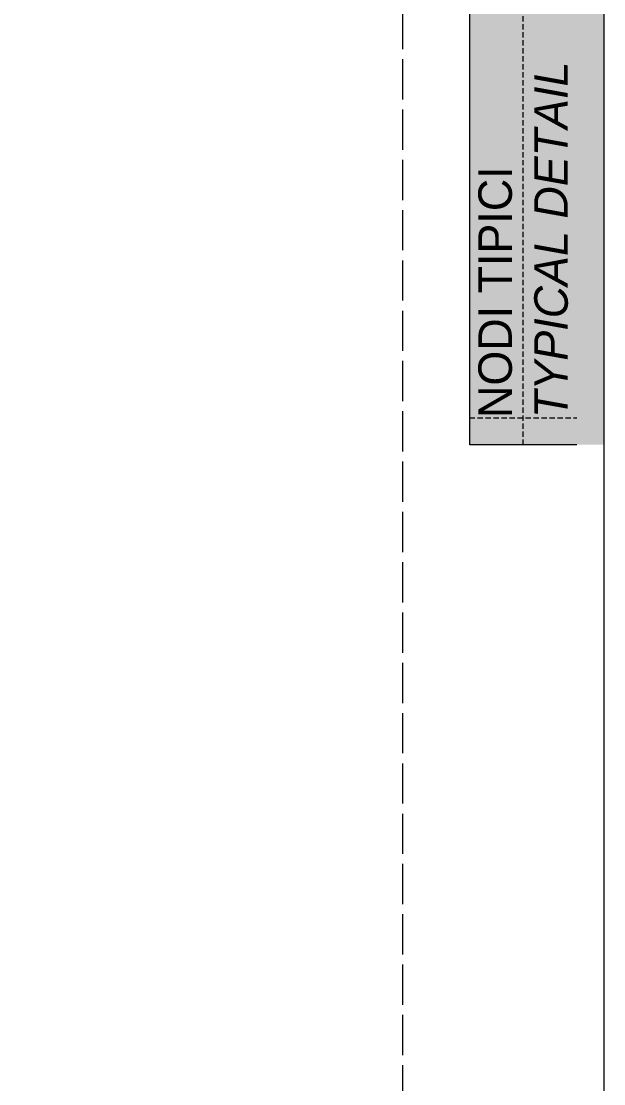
# Model space of a CAD drawing. Header units: millimetres. Extents: x -576 to 4430, y -1196 to 2690.
# Drawn here: x 2246.6 to 2290, y -333.6 to -254.4 of the extents above; entities that cross this region are included whole.
import ezdxf

# ---------------------------------------------------------------- set-up
doc = ezdxf.new("R2010")
doc.units = ezdxf.units.MM
doc.header["$LTSCALE"] = 0.25
doc.header["$MEASUREMENT"] = 0
for name, pattern in [('ACAD_ISO02W100', [15, 12, -3]), ('DOT2', [0.125, 0, -0.125]), ('HIDDEN', [9.525, 6.35, -3.175])]:
    doc.linetypes.add(name, pattern=pattern)
doc.layers.get('0').update_dxf_attribs({"lineweight": 5})
doc.layers.add('01_Fill Border Red', color=7, linetype='Continuous', lineweight=20, true_color=0xe2001a)
doc.layers.add('01_Text [White]', color=7, linetype='Continuous', lineweight=25, true_color=0xffffff)
doc.layers.add('02_Block Frame', color=7, linetype='Continuous', lineweight=5, true_color=0xe2001a, plot=False)
doc.layers.add('02_Layout Grid', color=252, linetype='DOT2', lineweight=5, plot=False, transparency=0.5)
doc.styles.add('ALUK Main&Secondary Titles', font='GOTHIC.TTF')

# ---------------------------------------------------------------- blocks, each defined once
blk = doc.blocks.new('PAGE dispari')
at = {"layer": '01_Fill Border Red', "ltscale": 0.25}
h = blk.add_hatch(color=256, dxfattribs=at)
h.dxf.hatch_style = 1
h.paths.add_polyline_path([(200, 107), (200, 297), (210, 297), (210, 107)])
at = {"layer": '02_Block Frame'}
for p, q in [((200, 107), (200, 297)), ((208, 107), (200, 107))]:
    blk.add_line(p, q, dxfattribs=at)
blk.add_lwpolyline([(0, 0), (0, 297), (210, 297), (210, 0)], close=True, dxfattribs=at)
at = {"layer": '02_Block Frame', "linetype": 'ACAD_ISO02W100'}
blk.add_lwpolyline([(18, 15), (18, 282), (195, 282), (195, 15)], close=True, dxfattribs=at)
at = {"layer": '02_Layout Grid', "linetype": 'HIDDEN', "ltscale": 0.25}
for p, q in [((204, 107), (204, 297)), ((200, 109), (208, 109))]:
    blk.add_line(p, q, dxfattribs=at)
at = {"layer": '01_Text [White]', "color": 7, "true_color": 0xffffff, "insert": (204, 109), "char_height": 2.5, "attachment_point": 4, "rotation": 90, "style": 'ALUK Main&Secondary Titles'}
blk.add_mtext_dynamic_manual_height_columns('NODI TIPICI\\P{\\fCentury Gothic|b0|i1|c0|p34;TYPICAL DETAIL}', width=120.62971, gutter_width=15, heights=[0], dxfattribs=at)

msp = doc.modelspace()

# ---------------------------------------------------------------- block references
msp.add_blockref('PAGE dispari', (2080, -393))

doc.saveas('drawing.dxf')
